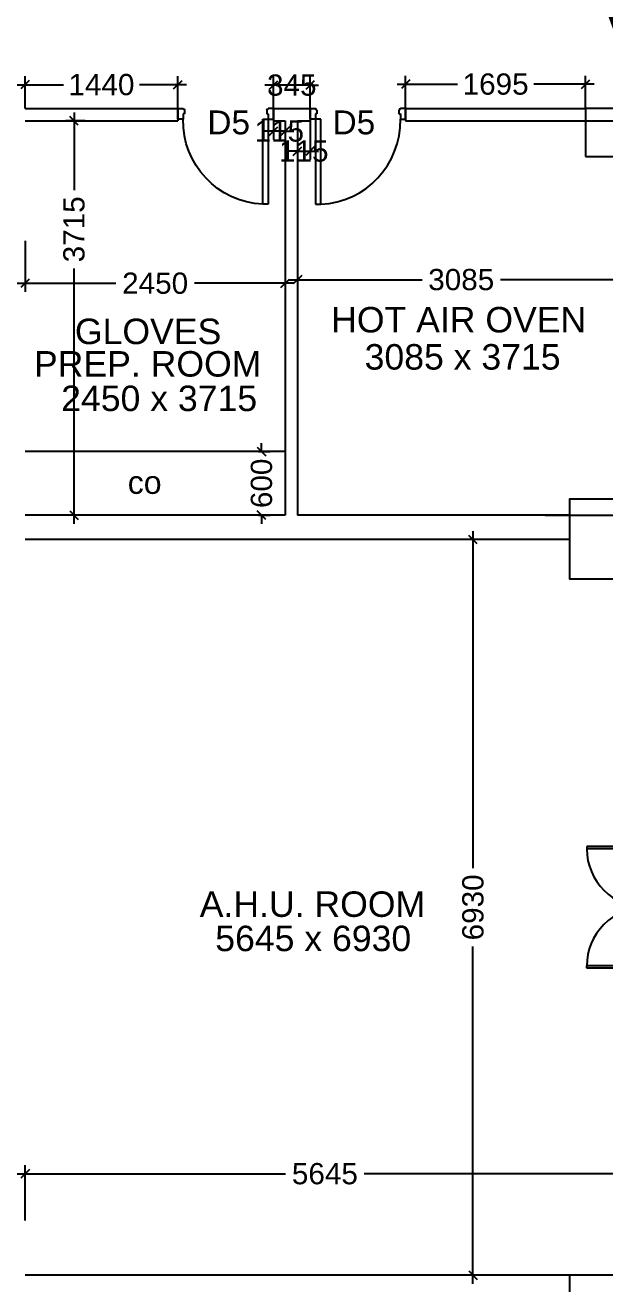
# Model space of a CAD drawing. Extents: x 7897917 to 8423973, y -6487334 to -6173396.
# Drawn here: x 8022797 to 8028255, y -6399491 to -6387633 of the extents above; entities that cross this region are included whole.
import ezdxf
from ezdxf.enums import TextEntityAlignment as Align

# ---------------------------------------------------------------- set-up
doc = ezdxf.new("R2010")
doc.units = 0
doc.header["$LTSCALE"] = 600
doc.header["$MEASUREMENT"] = 0
doc.header["$PDMODE"] = 35
doc.layers.get('0').update_dxf_attribs({"linetype": 'CONTINUOUS'})
doc.layers.get('Defpoints').update_dxf_attribs({"linetype": 'CONTINUOUS'})
for name, color, linetype in [('DOOR', 32, 'CONTINUOUS'), ('Fire Door', 10, 'CONTINUOUS'), ('joinery', 7, 'CONTINUOUS'), ('LA-column', 3, 'CONTINUOUS'), ('Room Dim', 1, 'CONTINUOUS'), ('Shleves', 7, 'CONTINUOUS'), ('TEXT', 6, 'CONTINUOUS'), ('Walls', 7, 'CONTINUOUS'), ('Working Dim', 5, 'CONTINUOUS')]:
    doc.layers.add(name, color=color, linetype=linetype)
doc.styles.add('ari', font='arial.ttf')
doc.styles.add('ARIAL', font='arial.ttf')
doc.dimstyles.new('int. dim', dxfattribs={"dimtxt": 450, "dimasz": 80, "dimexe": 80, "dimexo": 0, "dimgap": 70, "dimtad": 0, "dimdec": 0, "dimzin": 12, "dimdsep": 46, "dimtxsty": 'ari', "dimblk": 'OBLIQUE', "dimcen": 2, "dimdle": 80, "dimclrd": 256, "dimclre": 256, "dimclrt": 6, "dimadec": 0, "dimazin": 0, "dimtfac": 1, "dimtdec": 0, "dimtix": 1, "dimtmove": 2, "dimatfit": 3, "dimfxl": 1, "dimtolj": 1, "dimtzin": 0, "dimlwd": -1, "dimlwe": -1, "dimarcsym": 0})

# ---------------------------------------------------------------- blocks, each defined once
blk = doc.blocks.new('Z$W@#1275')
at = {"layer": 'DOOR'}
for p, q in [((73.06782003119588, 1499.977962647332), (0, 1499.977962647332)), ((0, 1499.977962647332), (0, 1467.097443633247)), ((73.06782003119588, 1467.097443633247), (73.06782003119588, 1499.977962647332)), ((0, 1467.097443633247), (1.826695499941707, 1467.097443633247)), ((10.96017300430685, 1456.137270628707), (10.96017300430685, 1457.963966129348)), ((10.96017300430685, 1456.137270628707), (47.49408301990479, 1456.137270628707)), ((47.49408301990479, 1467.097443633247), (736.4192433170974, 1467.097443633247)), ((47.49408301990479, 1467.097443633247), (47.49408301990479, 1438.914141621324)), ((47.49408301990479, 1456.137270628707), (47.49408301990479, 1467.097443633247)), ((47.49408301990479, 1467.097443633247), (73.06782003119588, 1467.097443633247)), ((47.49408301990479, 1438.914141621324), (736.4192433170974, 1438.914141621324)), ((736.4192433170974, 1467.097443633247), (736.4192433170974, 1438.914141621324)), ((0, 32.8805190139683), (1.826695499941707, 32.8805190139683)), ((0, 0), (0, 32.8805190139683)), ((73.06782003119588, 0), (0, 0)), ((10.96017300430685, 43.8406920186244), (10.96017300430685, 42.01399651786778)), ((10.96017300430685, 43.8406920186244), (47.49408301990479, 43.8406920186244)), ((47.49408301990479, 61.06382102600764), (736.4192433170974, 61.06382102600764)), ((47.49408301990479, 32.8805190139683), (47.49408301990479, 61.06382102600764)), ((47.49408301990479, 43.8406920186244), (47.49408301990479, 32.8805190139683)), ((47.49408301990479, 32.8805190139683), (736.4192433170974, 32.8805190139683)), ((47.49408301990479, 32.8805190139683), (73.06782003119588, 32.8805190139683)), ((73.06782003119588, 32.8805190139683), (73.06782003119588, 0)), ((736.4192433170974, 32.8805190139683), (736.4192433170974, 61.06382102600764))]:
    blk.add_line(p, q, dxfattribs=at)
for centre, start, end in [((10.96017300430685, 1467.097443633247), 180, 270), ((10.96017300430685, 32.8805190139683), 90, 180)]:
    blk.add_arc(centre, 9.13347750388912, start, end, dxfattribs=at)
at = {"layer": 'DOOR', "color": 145}
for centre, start, end in [((47.49408301990479, 1438.914141621324), 270, 0), ((47.49408301990479, 61.06382102600764), 0, 90)]:
    blk.add_arc(centre, 688.9251602976728, start, end, dxfattribs=at)
blk = doc.blocks.new('A$C15456D16')
at = {"layer": 'Fire Door'}
for p, q in [((969.1471482999623, -3.550726800225675), (55.55709949368611, 328.9688568706624)), ((969.1471482999623, -3.550726861227304), (55.55709949368611, 328.9688568096608)), ((969.1658067852259, -3.550720089580864), (55.5757579789497, 328.9688635813072)), ((978.6477078436874, 22.5518459896557), (65.05765904160216, 355.0714296610095)), ((978.6477078436874, 22.55184592865407), (65.05765904160216, 355.0714296000078)), ((978.666366328951, 22.55185270030051), (65.07631752686575, 355.0714363716543)), ((247.7756688012742, 288.5675129266456), (238.2751092533581, 262.4649401367642)), ((247.7756688012742, 288.5675128656439), (238.2751092533581, 262.4649400757626)), ((247.7943272865377, 288.5675196372904), (238.2937677386217, 262.464946847409)), ((791.1794183123857, 76.00447632884607), (243.0253890291788, 275.5162265319377)), ((791.1794183123857, 76.00447626784444), (243.0253890291788, 275.5162264709361)), ((791.1980767976493, 76.00448303949088), (243.0440475144424, 275.5162332425825)), ((-1000.000000892207, 55.55555559694767), (-972.2222230895422, 55.55555559694767)), ((-1000.000000892207, -55.55555547494441), (-1000.000000892207, 55.55555559694767)), ((-1000.000000892207, 55.55555553594604), (-972.2222230895422, 55.55555553594604)), ((-1000.000000892207, -55.55555553594604), (-1000.000000892207, 55.55555553594604)), ((-999.9813424069434, 55.55556230759248), (-972.2035646042787, 55.55556230759248)), ((-999.9813424069434, -55.5555487642996), (-999.9813424069434, 55.55556230759248)), ((-978.6477078390308, -22.55184586718678), (-969.1471482957713, 3.550726922694594)), ((-978.6477078390308, -22.55184592818841), (-969.1471482957713, 3.550726861692965)), ((-978.6290493537672, -22.55183915654197), (-969.1284898105077, 3.550733633339405)), ((-972.2222230895422, -55.55555547494441), (-972.2222230895422, 55.55555559694767)), ((-972.2222230895422, -55.55555553594604), (-972.2222230895422, 55.55555553594604)), ((-972.2035646042787, -55.5555487642996), (-972.2035646042787, 55.55556230759248)), ((-969.1471482957713, 3.550726922694594), (-55.55709949368611, -328.9688567481935)), ((-969.1471482957713, 3.550726861692965), (-55.55709949368611, -328.9688568091951)), ((-969.1284898105077, 3.550733633339405), (-55.53844100842252, -328.9688500375487)), ((795.9296980840154, 89.05576272448525), (786.4291385402903, 62.95318993367255)), ((795.9296980840154, 89.05576266348362), (786.4291385402903, 62.95318987267092)), ((795.948356569279, 89.05576943513006), (786.4477970255539, 62.95319664431736)), ((978.6477078436874, 22.5518459896557), (969.1471482999623, -3.550726800225675)), ((978.6477078436874, 22.55184592865407), (969.1471482999623, -3.550726861227304)), ((978.666366328951, 22.55185270030051), (969.1658067852259, -3.550720089580864)), ((1000.000000892207, 55.55555559694767), (972.2222230900079, 55.55555559694767)), ((972.2222230900079, -55.55555547494441), (972.2222230900079, 55.55555559694767)), ((1000.000000892207, 55.55555553594604), (972.2222230900079, 55.55555553594604)), ((972.2222230900079, -55.55555553594604), (972.2222230900079, 55.55555553594604)), ((1000.018659377471, 55.55556230759248), (972.2408815752715, 55.55556230759248)), ((972.2408815752715, -55.5555487642996), (972.2408815752715, 55.55556230759248)), ((1000.000000892207, -55.55555547494441), (1000.000000892207, 55.55555559694767)), ((1000.000000892207, -55.55555553594604), (1000.000000892207, 55.55555553594604)), ((1000.018659377471, -55.5555487642996), (1000.018659377471, 55.55556230759248)), ((-1000.000000892207, -55.55555547494441), (-972.2222230895422, -55.55555547494441)), ((-1000.000000892207, -55.55555553594604), (-972.2222230895422, -55.55555553594604)), ((-999.9813424069434, -55.5555487642996), (-972.2035646042787, -55.5555487642996)), ((-978.6477078390308, -22.55184586718678), (-65.05765904160216, -355.0714295380749)), ((-978.6477078390308, -22.55184592818841), (-65.05765904160216, -355.0714295990765)), ((-978.6290493537672, -22.55183915654197), (-65.03900055633858, -355.0714228274301)), ((-795.9296980798244, -89.05576260155067), (-786.4291385360993, -62.95318981120363)), ((-795.9296980798244, -89.0557626625523), (-786.4291385360993, -62.95318987220526)), ((-795.9110395945609, -89.05575589090586), (-786.4104800508358, -62.95318310055882)), ((-791.1794183077291, -76.00447620637715), (-243.0253890291788, -275.5162264090031)), ((-791.1794183077291, -76.00447626737878), (-243.0253890291788, -275.5162264700048)), ((-791.1607598224655, -76.00446949573234), (-243.0067305439152, -275.5162196983583)), ((1000.000000892207, -55.55555547494441), (972.2222230900079, -55.55555547494441)), ((1000.000000892207, -55.55555553594604), (972.2222230900079, -55.55555553594604)), ((1000.018659377471, -55.5555487642996), (972.2408815752715, -55.5555487642996)), ((-238.2751092533581, -262.4649400142953), (-247.7756688008085, -288.5675128041767)), ((-238.2751092533581, -262.4649400752969), (-247.7756688008085, -288.5675128651783)), ((-238.2564507680945, -262.4649333036505), (-247.7570103155449, -288.5675060935318))]:
    blk.add_line(p, q, dxfattribs=at)
at = {"layer": 'Fire Door', "extrusion": (0, 0, -0.9999999999999999)}
for centre in [(-1000.000000892207, 6.146728992462158e-08), (-1000.000000892207, 4.656612873077393e-10), (-999.9813424069434, 6.772112101316452e-06)]:
    blk.add_ellipse(centre, major_axis=(-999.999995070358, 0.1079059701249519), ratio=0.999999998754346, start_param=2.617885972049345, end_param=3.665083523190033, dxfattribs=at)
at = {"layer": 'Fire Door', "extrusion": (0, 0, -1)}
for centre in [(1000.000000892207, 6.146728992462158e-08), (1000.000000892207, 4.656612873077393e-10), (1000.018659377471, 6.772112101316452e-06)]:
    blk.add_ellipse(centre, major_axis=(999.9999950656526, 0.1079495684952063), ratio=0.999999998754346, start_param=2.618101827587923, end_param=3.665299378728612, dxfattribs=at)
blk = doc.blocks.new('1000')
at = {"layer": 'DOOR'}
for p, q in [((2.328084391934487e-10, -99.99999967759682), (2.328306436538696e-10, 0)), ((2.328306436538696e-10, 0), (49.71992076533829, -1.10400401631917e-14)), ((49.71992076533827, -99.99999967759683), (2.328084391934487e-10, -99.99999967759682)), ((49.71992076533829, -1.10400401631917e-14), (49.71992076533829, -2.24999999292196)), ((63.21992071937314, -49.49999981746079), (49.71992076533827, -49.49999981746079)), ((49.71992076533827, -49.49999981746079), (49.71992076533827, -99.99999967759683)), ((49.71992076533827, -99.99999967759683), (49.71992076533809, -900.5601550830567)), ((100.2199206248653, -99.99999967759685), (49.71992076533827, -99.99999967759683)), ((63.21992071937316, -13.49999995417894), (60.96992072703401, -13.49999995417894)), ((63.21992071937316, -13.49999995417894), (63.21992071937314, -49.49999981746079)), ((100.2199206248651, -900.5601550830567), (100.2199206248653, -99.99999967759685)), ((836.7800762170383, -13.49999995417912), (836.7800762170383, -49.49999981746096)), ((836.7800762170383, -13.49999995417912), (839.030076209384, -13.49999995417912)), ((836.7800762170383, -49.49999981746096), (850.2800761710797, -49.49999981746097)), ((850.2800761710797, -1.888001035889812e-13), (850.2800761710797, -2.249999992922137)), ((899.9999969361852, -1.998401437521729e-13), (850.2800761710797, -1.888001035889812e-13)), ((850.2800761710797, -49.49999981746097), (850.2800761710797, -99.999999677597)), ((850.2800761710797, -99.999999677597), (899.9999969361852, -99.99999967759702)), ((899.9999969361852, -99.99999967759702), (899.9999969361852, -1.998401437521729e-13)), ((49.71992076533809, -900.5601550830567), (100.2199206248651, -900.5601550830567))]:
    blk.add_line(p, q, dxfattribs=at)
for centre, major_axis, ratio, start_param, end_param in [((49.71992076533829, -13.49999995417894), (-7.954951261716515, 7.954951261716515), 0.9999999998470922, 3.926990817063694, 5.497787143705684), ((850.2800761710797, -13.49999995417912), (7.954951261716481, 7.954951261716479), 0.9999999998470964, 0.7853981634739, 2.356194490115893)]:
    blk.add_ellipse(centre, major_axis=major_axis, ratio=ratio, start_param=start_param, end_param=end_param, dxfattribs=at)
at = {"layer": 'DOOR', "color": 145}
blk.add_ellipse((64.31666899512551, -115.2687638765925), major_axis=(-519.7298879340298, 589.7901797845135), ratio=0.9999999999967074, start_param=2.464943287188103, end_param=4.009476144368086, dxfattribs=at)
blk = doc.blocks.new('_Oblique')
at = {"color": 0, "linetype": 'ByBlock', "lineweight": -2}
blk.add_line((-0.5, -0.5), (0.5, 0.5), dxfattribs=at)
blk = doc.blocks.new('*D826')
at = {"layer": 'Defpoints', "color": 0, "transparency": 16777216}
for p in [(8028441.31431337, -6398454.423179989), (8022796.458352107, -6398895.313777369, 13.30150872900494), (8028441.31431337, -6398895.307144828, 13.30150872900494)]:
    blk.add_point(p, dxfattribs=at)
at = {"layer": 'Working Dim', "transparency": 16777216}
for p, q in [((8022716.458352107, -6398454.423179989), (8025249.500248155, -6398454.423179989)), ((8022796.458352107, -6398895.313777369), (8022796.458352107, -6398374.423179989)), ((8028521.31431337, -6398454.423179989), (8025988.272417322, -6398454.423179989)), ((8028441.31431337, -6398895.307144828), (8028441.31431337, -6398374.423179989))]:
    blk.add_line(p, q, dxfattribs=at)
at = {"layer": 'Working Dim', "transparency": 16777216, "xscale": 80, "yscale": 80, "zscale": 80, "rotation": 180}
blk.add_blockref('_Oblique', (8022796.458352107, -6398454.423179989), dxfattribs=at)
at = {"layer": 'Working Dim', "transparency": 16777216, "xscale": 80, "yscale": 80, "zscale": 80}
blk.add_blockref('_Oblique', (8028441.31431337, -6398454.423179989), dxfattribs=at)
at = {"layer": 'Working Dim', "color": 6, "transparency": 16777216, "insert": (8025618.886332738, -6398454.423179989), "char_height": 200, "attachment_point": 5, "style": 'ari'}
blk.add_mtext('\\A1;5645', dxfattribs=at)
blk = doc.blocks.new('*D827')
at = {"layer": 'Defpoints', "color": 0, "transparency": 16777216}
for p in [(8027013.785657328, -6392479.701284455), (8027350.149248969, -6392479.701284455, 13.30150872900494), (8027413.266244333, -6399409.600144828, 13.30150872900494)]:
    blk.add_point(p, dxfattribs=at)
at = {"layer": 'Working Dim', "transparency": 16777216}
for p, q in [((8027013.785657328, -6392399.701284455), (8027013.785657328, -6395575.810332649)), ((8027350.149248969, -6392479.701284455), (8026933.785657328, -6392479.701284455)), ((8027013.785657328, -6399489.600144828), (8027013.785657328, -6396313.491096633)), ((8027413.266244333, -6399409.600144828), (8026933.785657328, -6399409.600144828))]:
    blk.add_line(p, q, dxfattribs=at)
at = {"layer": 'Working Dim', "transparency": 16777216, "xscale": 80, "yscale": 80, "zscale": 80}
for p, rotation in [((8027013.785657328, -6392479.701284455), 90), ((8027013.785657328, -6399409.600144828), 270)]:
    blk.add_blockref('_Oblique', p, dxfattribs=dict(at, rotation=rotation))
at = {"layer": 'Working Dim', "color": 6, "transparency": 16777216, "insert": (8027013.785657329, -6395944.650714641), "char_height": 200, "attachment_point": 5, "rotation": 90, "style": 'ari'}
blk.add_mtext('\\A1;6930', dxfattribs=at)
blk = doc.blocks.new('*D828')
at = {"layer": 'Defpoints', "color": 0, "transparency": 16777216}
for p in [(8025360.564934853, -6389859.961133987, 13.30150872900494), (8028445.318051855, -6389859.972873712, 17.68582260672338), (8028445.318051855, -6390031.139127669)]:
    blk.add_point(p, dxfattribs=at)
at = {"layer": 'Working Dim', "transparency": 16777216}
for p, q in [((8025360.564934853, -6389859.961133987), (8025360.564934853, -6390111.139127669)), ((8028445.318051855, -6389859.972873712), (8028445.318051855, -6390111.139127669)), ((8025280.564934853, -6390031.139127669), (8026533.623621594, -6390031.139127669)), ((8028525.318051855, -6390031.139127669), (8027272.259365113, -6390031.139127669))]:
    blk.add_line(p, q, dxfattribs=at)
at = {"layer": 'Working Dim', "transparency": 16777216, "xscale": 80, "yscale": 80, "zscale": 80, "rotation": 180}
blk.add_blockref('_Oblique', (8025360.564934853, -6390031.139127669), dxfattribs=at)
at = {"layer": 'Working Dim', "transparency": 16777216, "xscale": 80, "yscale": 80, "zscale": 80}
blk.add_blockref('_Oblique', (8028445.318051855, -6390031.139127669), dxfattribs=at)
at = {"layer": 'Working Dim', "color": 6, "transparency": 16777216, "insert": (8026902.941493354, -6390031.139127669), "char_height": 200, "attachment_point": 5, "style": 'ari'}
blk.add_mtext('\\A1;3085', dxfattribs=at)
blk = doc.blocks.new('*D829')
at = {"layer": 'Defpoints', "color": 0, "transparency": 16777216}
for p in [(8023359.9521694, -6388534.628854047, 3.420748760297162), (8023256.527785908, -6392249.738649949), (8023359.9521694, -6392249.738649949, 13.30150872900776)]:
    blk.add_point(p, dxfattribs=at)
at = {"layer": 'Working Dim', "transparency": 16777216}
for p, q in [((8023256.527785908, -6388454.628854047), (8023256.527785908, -6389187.286859251)), ((8023359.9521694, -6388534.628854047), (8023176.527785908, -6388534.628854047)), ((8023256.527785908, -6392329.738649949), (8023256.527785908, -6389925.92260277)), ((8023359.9521694, -6392249.738649949), (8023176.527785908, -6392249.738649949))]:
    blk.add_line(p, q, dxfattribs=at)
at = {"layer": 'Working Dim', "transparency": 16777216, "xscale": 80, "yscale": 80, "zscale": 80}
for p, rotation in [((8023256.527785908, -6388534.628854047), 90), ((8023256.527785908, -6392249.738649949), 270)]:
    blk.add_blockref('_Oblique', p, dxfattribs=dict(at, rotation=rotation))
at = {"layer": 'Working Dim', "color": 6, "transparency": 16777216, "insert": (8023256.52778591, -6389556.604731009), "char_height": 200, "attachment_point": 5, "rotation": 90, "style": 'ari'}
blk.add_mtext('\\A1;3715', dxfattribs=at)
blk = doc.blocks.new('*D830')
at = {"layer": 'Defpoints', "color": 0, "transparency": 16777216}
for p in [(8027918.51466764, -6388534.628854045, 3.420748760303468), (8027694.324349936, -6392249.738649946, 13.30150872900494), (8028927.136752006, -6392249.738649946)]:
    blk.add_point(p, dxfattribs=at)
at = {"layer": 'Working Dim', "transparency": 16777216}
for p, q in [((8028927.136752006, -6388454.628854045), (8028927.136752006, -6390022.865880235)), ((8027918.51466764, -6388534.628854045), (8029007.136752006, -6388534.628854045)), ((8028927.136752006, -6392329.738649946), (8028927.136752006, -6390761.501623754)), ((8027694.324349936, -6392249.738649946), (8029007.136752006, -6392249.738649946))]:
    blk.add_line(p, q, dxfattribs=at)
at = {"layer": 'Working Dim', "transparency": 16777216, "xscale": 80, "yscale": 80, "zscale": 80}
for p, rotation in [((8028927.136752006, -6388534.628854045), 90), ((8028927.136752006, -6392249.738649946), 270)]:
    blk.add_blockref('_Oblique', p, dxfattribs=dict(at, rotation=rotation))
at = {"layer": 'Working Dim', "color": 6, "transparency": 16777216, "insert": (8028927.136752008, -6390392.183751994), "char_height": 200, "attachment_point": 5, "rotation": 90, "style": 'ari'}
blk.add_mtext('\\A1;3715', dxfattribs=at)
blk = doc.blocks.new('*D831')
at = {"layer": 'Defpoints', "color": 0, "transparency": 16777216}
for p in [(8022795.365904175, -6389663.602073358, 3.420748758427882), (8025245.564934853, -6389663.602073358, 13.30150872900413), (8025245.564934853, -6390065.226776541)]:
    blk.add_point(p, dxfattribs=at)
at = {"layer": 'Working Dim', "transparency": 16777216}
for p, q in [((8022795.365904175, -6389663.602073358), (8022795.365904175, -6390145.226776541)), ((8025245.564934853, -6389663.602073358), (8025245.564934853, -6390145.226776541)), ((8022715.365904175, -6390065.226776541), (8023650.465419514, -6390065.226776541)), ((8025325.564934853, -6390065.226776541), (8024390.465419514, -6390065.226776541))]:
    blk.add_line(p, q, dxfattribs=at)
at = {"layer": 'Working Dim', "transparency": 16777216, "xscale": 80, "yscale": 80, "zscale": 80, "rotation": 180}
blk.add_blockref('_Oblique', (8022795.365904175, -6390065.226776541), dxfattribs=at)
at = {"layer": 'Working Dim', "transparency": 16777216, "xscale": 80, "yscale": 80, "zscale": 80}
blk.add_blockref('_Oblique', (8025245.564934853, -6390065.226776541), dxfattribs=at)
at = {"layer": 'Working Dim', "color": 6, "transparency": 16777216, "insert": (8024020.465419514, -6390065.226776541), "char_height": 200, "attachment_point": 5, "style": 'ari'}
blk.add_mtext('\\A1;2450', dxfattribs=at)
blk = doc.blocks.new('*D855')
at = {"layer": 'Defpoints', "color": 0, "transparency": 16777216}
for p in [(8022794.81391134, -6388194.204313379), (8022794.81391134, -6388419.628854047, 3.420748760297162), (8024234.564934853, -6388419.628854046, 3.420748760297162)]:
    blk.add_point(p, dxfattribs=at)
at = {"layer": 'Working Dim', "transparency": 16777216}
for p, q in [((8022794.81391134, -6388419.628854047), (8022794.81391134, -6388114.204313379)), ((8024234.564934853, -6388419.628854046), (8024234.564934853, -6388114.204313379)), ((8022714.81391134, -6388194.204313379), (8023155.80811341, -6388194.204313379)), ((8024314.564934853, -6388194.204313379), (8023873.570732783, -6388194.204313379))]:
    blk.add_line(p, q, dxfattribs=at)
at = {"layer": 'Working Dim', "transparency": 16777216, "xscale": 80, "yscale": 80, "zscale": 80, "rotation": 180}
blk.add_blockref('_Oblique', (8022794.81391134, -6388194.204313379), dxfattribs=at)
at = {"layer": 'Working Dim', "transparency": 16777216, "xscale": 80, "yscale": 80, "zscale": 80}
blk.add_blockref('_Oblique', (8024234.564934853, -6388194.204313379), dxfattribs=at)
at = {"layer": 'Working Dim', "color": 6, "transparency": 16777216, "insert": (8023514.689423096, -6388194.204313379), "char_height": 200, "attachment_point": 5, "style": 'ari'}
blk.add_mtext('\\A1;1440', dxfattribs=at)
blk = doc.blocks.new('*D856')
at = {"layer": 'Defpoints', "color": 0, "transparency": 16777216}
for p in [(8025134.564934853, -6388199.071591625), (8025134.564934853, -6388419.628854046, 3.420748760297162), (8025479.564934853, -6388419.628854046, 3.420748760297162)]:
    blk.add_point(p, dxfattribs=at)
at = {"layer": 'Working Dim', "transparency": 16777216}
for p, q in [((8025134.564934853, -6388419.628854046), (8025134.564934853, -6388119.071591625)), ((8025479.564934853, -6388419.628854046), (8025479.564934853, -6388119.071591625)), ((8025134.564934853, -6388199.071591625), (8025054.564934853, -6388199.071591625)), ((8025479.564934853, -6388199.071591625), (8025134.564934853, -6388199.071591625)), ((8025479.564934853, -6388199.071591625), (8025559.564934853, -6388199.071591625))]:
    blk.add_line(p, q, dxfattribs=at)
at = {"layer": 'Working Dim', "transparency": 16777216, "xscale": 80, "yscale": 80, "zscale": 80}
blk.add_blockref('_Oblique', (8025134.564934853, -6388199.071591625), dxfattribs=at)
at = {"layer": 'Working Dim', "transparency": 16777216, "xscale": 80, "yscale": 80, "zscale": 80, "rotation": 180}
blk.add_blockref('_Oblique', (8025479.564934853, -6388199.071591625), dxfattribs=at)
at = {"layer": 'Working Dim', "color": 6, "transparency": 16777216, "insert": (8025307.064934853, -6388199.071591625), "char_height": 200, "attachment_point": 5, "style": 'ari'}
blk.add_mtext('\\A1;345', dxfattribs=at)
blk = doc.blocks.new('*D857')
at = {"layer": 'Defpoints', "color": 0, "transparency": 16777216}
for p in [(8028074.140281391, -6388189.418219863), (8026379.564934853, -6388419.628854047, 3.420748760297162), (8028074.140281391, -6388419.628854047, 3.420748760297162)]:
    blk.add_point(p, dxfattribs=at)
at = {"layer": 'Working Dim', "transparency": 16777216}
for p, q in [((8026379.564934853, -6388419.628854047), (8026379.564934853, -6388109.418219863)), ((8028074.140281391, -6388419.628854047), (8028074.140281391, -6388109.418219863)), ((8026299.564934853, -6388189.418219863), (8026866.879893252, -6388189.418219863)), ((8028154.140281391, -6388189.418219863), (8027586.825322992, -6388189.418219863))]:
    blk.add_line(p, q, dxfattribs=at)
at = {"layer": 'Working Dim', "transparency": 16777216, "xscale": 80, "yscale": 80, "zscale": 80, "rotation": 180}
blk.add_blockref('_Oblique', (8026379.564934853, -6388189.418219863), dxfattribs=at)
at = {"layer": 'Working Dim', "transparency": 16777216, "xscale": 80, "yscale": 80, "zscale": 80}
blk.add_blockref('_Oblique', (8028074.140281391, -6388189.418219863), dxfattribs=at)
at = {"layer": 'Working Dim', "color": 6, "transparency": 16777216, "insert": (8027226.852608122, -6388189.418219863), "char_height": 200, "attachment_point": 5, "style": 'ari'}
blk.add_mtext('\\A1;1695', dxfattribs=at)
blk = doc.blocks.new('*D1059')
at = {"layer": 'Defpoints', "color": 0, "transparency": 16777216}
for p in [(8025360.564934853, -6388534.721589901), (8025479.559089972, -6388534.72156286), (8025479.559089972, -6388819.991424279)]:
    blk.add_point(p, dxfattribs=at)
at = {"layer": 'Working Dim', "transparency": 16777216}
for p, q in [((8025360.564934853, -6388534.721589901), (8025360.564934853, -6388899.991424279)), ((8025479.559089972, -6388534.72156286), (8025479.559089972, -6388899.991424279)), ((8025360.564934853, -6388819.991424279), (8025280.564934853, -6388819.991424279)), ((8025360.564934853, -6388819.991424279), (8025479.559089972, -6388819.991424279)), ((8025479.559089972, -6388819.991424279), (8025559.559089972, -6388819.991424279))]:
    blk.add_line(p, q, dxfattribs=at)
at = {"layer": 'Working Dim', "transparency": 16777216, "xscale": 80, "yscale": 80, "zscale": 80}
blk.add_blockref('_Oblique', (8025360.564934853, -6388819.991424279), dxfattribs=at)
at = {"layer": 'Working Dim', "transparency": 16777216, "xscale": 80, "yscale": 80, "zscale": 80, "rotation": 180}
blk.add_blockref('_Oblique', (8025479.559089972, -6388819.991424279), dxfattribs=at)
at = {"layer": 'Working Dim', "color": 6, "transparency": 16777216, "insert": (8025420.062012412, -6388819.991424279), "char_height": 200, "attachment_point": 5, "style": 'ari'}
blk.add_mtext('\\A1;115', dxfattribs=at)
blk = doc.blocks.new('*D1060')
at = {"layer": 'Defpoints', "color": 0, "transparency": 16777216}
for p in [(8025134.564934853, -6388534.7215899), (8025134.564934853, -6388631.359908983), (8025245.564934853, -6388534.721589901)]:
    blk.add_point(p, dxfattribs=at)
at = {"layer": 'Working Dim', "transparency": 16777216}
for p, q in [((8025134.564934853, -6388631.359908983), (8025054.564934853, -6388631.359908983)), ((8025134.564934853, -6388534.7215899), (8025134.564934853, -6388711.359908983)), ((8025245.564934853, -6388631.359908983), (8025134.564934853, -6388631.359908983)), ((8025245.564934853, -6388534.721589901), (8025245.564934853, -6388711.359908983)), ((8025245.564934853, -6388631.359908983), (8025325.564934853, -6388631.359908983))]:
    blk.add_line(p, q, dxfattribs=at)
at = {"layer": 'Working Dim', "transparency": 16777216, "xscale": 80, "yscale": 80, "zscale": 80}
blk.add_blockref('_Oblique', (8025134.564934853, -6388631.359908983), dxfattribs=at)
at = {"layer": 'Working Dim', "transparency": 16777216, "xscale": 80, "yscale": 80, "zscale": 80, "rotation": 180}
blk.add_blockref('_Oblique', (8025245.564934853, -6388631.359908983), dxfattribs=at)
at = {"layer": 'Working Dim', "color": 6, "transparency": 16777216, "insert": (8025190.064934853, -6388631.359908983), "char_height": 200, "attachment_point": 5, "style": 'ari'}
blk.add_mtext('\\A1;115', dxfattribs=at)
blk = doc.blocks.new('*D1692')
at = {"layer": 'Defpoints', "color": 0, "transparency": 16777216}
for p in [(8024993.604488791, -6391649.701284456), (8025022.514201712, -6391649.701284456), (8024993.604488792, -6392249.701284456)]:
    blk.add_point(p, dxfattribs=at)
at = {"layer": 'Working Dim', "transparency": 16777216}
for p, q in [((8025022.514201712, -6391649.701284456), (8025022.514201712, -6391569.701284456)), ((8024993.604488791, -6391649.701284456), (8025102.514201712, -6391649.701284456)), ((8025022.514201712, -6391649.701284456), (8025022.514201712, -6391658.555309013)), ((8024993.604488792, -6392249.701284456), (8025102.514201712, -6392249.701284456)), ((8025022.514201712, -6392249.701284456), (8025022.514201712, -6392240.8472599)), ((8025022.514201712, -6392249.701284456), (8025022.514201712, -6392329.701284456))]:
    blk.add_line(p, q, dxfattribs=at)
at = {"layer": 'Working Dim', "transparency": 16777216, "xscale": 80, "yscale": 80, "zscale": 80}
for p, rotation in [((8025022.514201712, -6391649.701284456), 270), ((8025022.514201712, -6392249.701284456), 90)]:
    blk.add_blockref('_Oblique', p, dxfattribs=dict(at, rotation=rotation))
at = {"layer": 'Working Dim', "color": 6, "transparency": 16777216, "insert": (8025022.514201714, -6391949.701284455), "char_height": 200, "attachment_point": 5, "rotation": 90, "style": 'ari'}
blk.add_mtext('\\A1;600', dxfattribs=at)

msp = doc.modelspace()

# ---------------------------------------------------------------- linework, layer by layer
at = {"layer": 'LA-column', "color": 2}
for points, elevation in [([(8028073.877495649, -6388869.723404612), (8028673.877495649, -6388869.723404612), (8028673.877495649, -6388419.723404612), (8028073.877495649, -6388419.723404612)], 3.420748760298011), ([(8028673.877495649, -6392849.675927427), (8028673.877495649, -6392099.675927427), (8027923.877495649, -6392099.675927427), (8027923.877495649, -6392849.675927427)], 2.389699450282933), ([(8028673.877495646, -6400159.676002119), (8028673.877495646, -6399409.676002119), (8027923.877495646, -6399409.676002119), (8027923.877495646, -6400159.676002119)], 0.3400207220765878)]:
    msp.add_lwpolyline(points, close=True, dxfattribs=dict(at, elevation=elevation))
at = {"layer": 'Walls', "linetype": 'Continuous'}
for p, q in [((8022796.81391134, -6388419.628854047), (8024234.564934853, -6388419.628854046)), ((8024234.564934853, -6388419.628854039), (8024234.564934853, -6388534.628854039)), ((8025134.564934853, -6388419.628854046), (8025479.564934853, -6388419.628854046)), ((8025134.564934853, -6388419.628854047), (8025134.564934853, -6388534.628854047)), ((8025479.564934853, -6388419.628854047), (8025479.564934853, -6388534.628854047)), ((8026379.564934853, -6388419.628854047), (8028074.140281391, -6388419.628854047)), ((8026379.564934853, -6388419.628854047), (8026379.564934853, -6388534.628854047)), ((8022796.81391134, -6388534.628854047), (8024234.564934853, -6388534.628854047)), ((8025134.564934853, -6388534.628854047), (8025245.564934853, -6388534.628854047)), ((8025245.564934853, -6388534.721589901), (8025245.564934853, -6392249.755934508)), ((8025360.564934853, -6388534.628854047), (8025479.564934853, -6388534.628854047)), ((8025360.564934853, -6388534.721589901), (8025360.564934853, -6392249.755934508)), ((8026379.564934853, -6388534.628854047), (8028074.140281391, -6388534.628854047)), ((8025245.564934853, -6391649.701284456), (8022796.544800737, -6391649.701284456)), ((8025245.564934853, -6392249.701284456), (8022796.544800737, -6392249.701284456)), ((8027924.049193495, -6392249.701284456), (8025360.564934852, -6392249.701284456)), ((8027924.049193495, -6392479.701284455), (8022796.813909366, -6392479.701284455)), ((8027923.877495646, -6399409.59643358), (8022796.373102899, -6399409.596433574))]:
    msp.add_line(p, q, dxfattribs=at)

# ---------------------------------------------------------------- block references
at = {"layer": 'DOOR', "linetype": 'Continuous', "xscale": -1, "rotation": 359.9999869799519}
msp.add_blockref('1000', (8025134.559058464, -6388419.628854045), dxfattribs=at)
at = {"layer": 'DOOR', "linetype": 'Continuous', "rotation": 1.302004810533658e-05}
msp.add_blockref('1000', (8025479.559063817, -6388419.628854045), dxfattribs=at)
at = {"layer": 'DOOR', "xscale": 0.8000117540359497, "yscale": 0.8000117540359497, "zscale": 0.8000117540359497, "rotation": 180}
msp.add_blockref('Z$W@#1275', (8028674.310135036, -6395344.667843523), dxfattribs=at)
at = {"layer": 'Fire Door', "color": 3, "lineweight": 0, "xscale": -1, "rotation": 270}
msp.add_blockref('A$C15456D16', (8028559.311569951, -6387219.719792418), dxfattribs=at)

# ---------------------------------------------------------------- texts
at = {"layer": 'joinery', "style": 'ari'}
for p in [(8024713.224695726, -6388661.669563029), (8025892.235505952, -6388661.669563029)]:
    msp.add_text('D5', height=225, dxfattribs=at).set_placement(p, align=Align.CENTER)
at = {"layer": 'Room Dim', "style": 'ARIAL'}
for s, p in [('3085 x 3715', (8026915.866830784, -6390878.027471785)), ('2450 x 3715', (8024058.224704332, -6391268.771136029)), ('5645 x 6930', (8025509.087154335, -6396356.910540231))]:
    msp.add_text(s, height=240, dxfattribs=at).set_placement(p, align=Align.CENTER)
at = {"layer": 'Shleves', "color": 10, "style": 'ARIAL'}
msp.add_text('co', height=216.0000032186508, dxfattribs=at).set_placement((8023762.43640202, -6392048.732852713, -29.0771716521041))
at = {"layer": 'TEXT', "color": 7, "style": 'ARIAL'}
for s, p in [('HOT AIR OVEN', (8026879.151384096, -6390527.976388117)), ('GLOVES', (8023954.066848029, -6390638.023222733)), ('PREP. ROOM', (8023949.973305983, -6390943.995190945)), ('A.H.U. ROOM', (8025501.822625971, -6396033.945151927))]:
    msp.add_text(s, height=240, dxfattribs=at).set_placement(p, align=Align.CENTER)

# ---------------------------------------------------------------- dimensions: what is measured, and where the dimension line sits
at = {"layer": 'Working Dim'}
for base, p1, p2, picture, middle in [((8022794.81391134, -6388194.204313379), (8024234.564934853, -6388419.628854046, 3.420748760297162), (8022794.81391134, -6388419.628854047, 3.420748760297162), '*D855', (8023514.689423096, -6388194.204313379)), ((8025134.564934853, -6388199.071591625), (8025479.564934853, -6388419.628854046, 3.420748760297162), (8025134.564934853, -6388419.628854046, 3.420748760297162), '*D856', (8025307.064934853, -6388199.071591625)), ((8028074.140281391, -6388189.418219863), (8026379.564934853, -6388419.628854047, 3.420748760297162), (8028074.140281391, -6388419.628854047, 3.420748760297162), '*D857', (8027226.852608122, -6388189.418219863)), ((8025245.564934853, -6390065.226776541), (8022795.365904175, -6389663.602073358, 3.420748758427882), (8025245.564934853, -6389663.602073358, 13.30150872900413), '*D831', (8024020.465419514, -6390065.226776541)), ((8028445.318051855, -6390031.139127669), (8025360.564934853, -6389859.961133987, 13.30150872900494), (8028445.318051855, -6389859.972873712, 17.68582260672338), '*D828', (8026902.941493354, -6390031.139127669)), ((8028441.31431337, -6398454.423179989), (8022796.458352107, -6398895.313777369, 13.30150872900494), (8028441.31431337, -6398895.307144828, 13.30150872900494), '*D826', (8025618.886332738, -6398454.423179989))]:
    dim = msp.add_linear_dim(base=base, p1=p1, p2=p2, dimstyle='int. dim', override={"dimtxt": 200}, dxfattribs=at)
    dim.commit()
    dim.dimension.update_dxf_attribs({"geometry": picture, "text_midpoint": middle})
dim = msp.add_linear_dim(base=(8023256.527785908, -6392249.738649949), p1=(8023359.9521694, -6388534.628854047, 3.420748760297162), p2=(8023359.9521694, -6392249.738649949, 13.30150872900776), angle=270, dimstyle='int. dim', override={"dimtxt": 200}, dxfattribs=at)
dim.commit()
dim.dimension.update_dxf_attribs({"geometry": '*D829', "text_midpoint": (8023256.52778591, -6389556.604731009), "dimtype": 160})
for base, p1, p2, picture, middle in [((8025134.564934853, -6388631.359908983), (8025245.564934853, -6388534.721589901), (8025134.564934853, -6388534.7215899), '*D1060', (8025190.064934853, -6388631.359908983)), ((8025479.559089972, -6388819.991424279), (8025360.564934853, -6388534.721589901), (8025479.559089972, -6388534.72156286), '*D1059', (8025420.062012412, -6388819.991424279))]:
    dim = msp.add_linear_dim(base=base, p1=p1, p2=p2, text='115', dimstyle='int. dim', override={"dimtxt": 200, "dimarcsym": 1}, dxfattribs=at)
    dim.commit()
    dim.dimension.update_dxf_attribs({"geometry": picture, "text_midpoint": middle})
for base, p1, p2, angle, override, picture, middle in [((8028927.136752006, -6392249.738649946), (8027918.51466764, -6388534.628854045, 3.420748760303468), (8027694.324349936, -6392249.738649946, 13.30150872900494), 270, {"dimtxt": 200}, '*D830', (8028927.136752008, -6390392.183751994)), ((8025022.514201712, -6391649.701284456), (8024993.604488792, -6392249.701284456), (8024993.604488791, -6391649.701284456), 90, {"dimtxt": 200, "dimarcsym": 1}, '*D1692', (8025022.514201714, -6391949.701284455)), ((8027013.785657328, -6392479.701284455), (8027413.266244333, -6399409.600144828, 13.30150872900494), (8027350.149248969, -6392479.701284455, 13.30150872900494), 90, {"dimtxt": 200}, '*D827', (8027013.785657329, -6395944.650714641))]:
    dim = msp.add_linear_dim(base=base, p1=p1, p2=p2, angle=angle, dimstyle='int. dim', override=override, dxfattribs=at)
    dim.commit()
    dim.dimension.update_dxf_attribs({"geometry": picture, "text_midpoint": middle})

doc.saveas('drawing.dxf')
